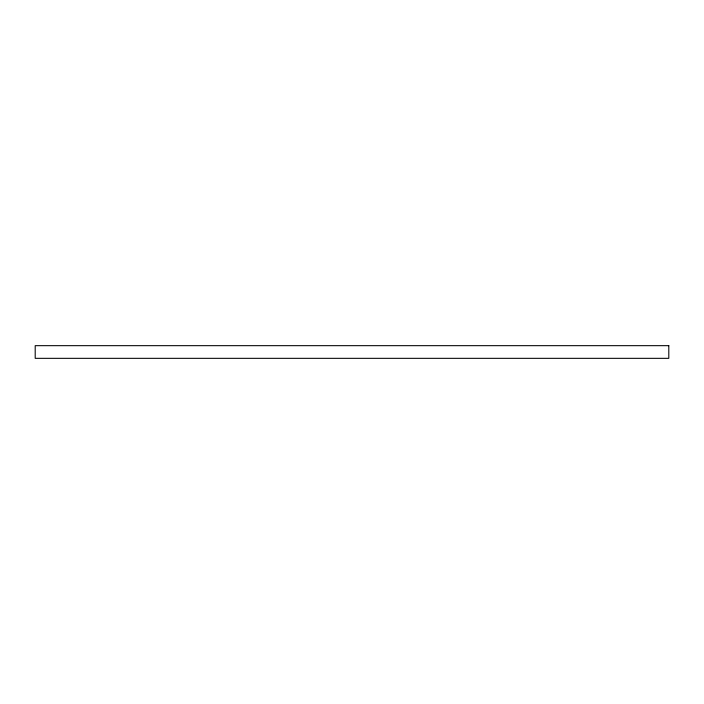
<?xml version="1.0" encoding="UTF-8"?>
<svg xmlns="http://www.w3.org/2000/svg" width="704" height="704" viewBox="0 0 704 704"><rect width="100%" height="100%" fill="white"/><g stroke="black" fill="none" stroke-linecap="round" stroke-linejoin="round"><path stroke-width="1.06" d="M668.8 345.664L35.2 345.664L35.2 358.336L668.8 358.336L668.8 345.664"/></g></svg>
